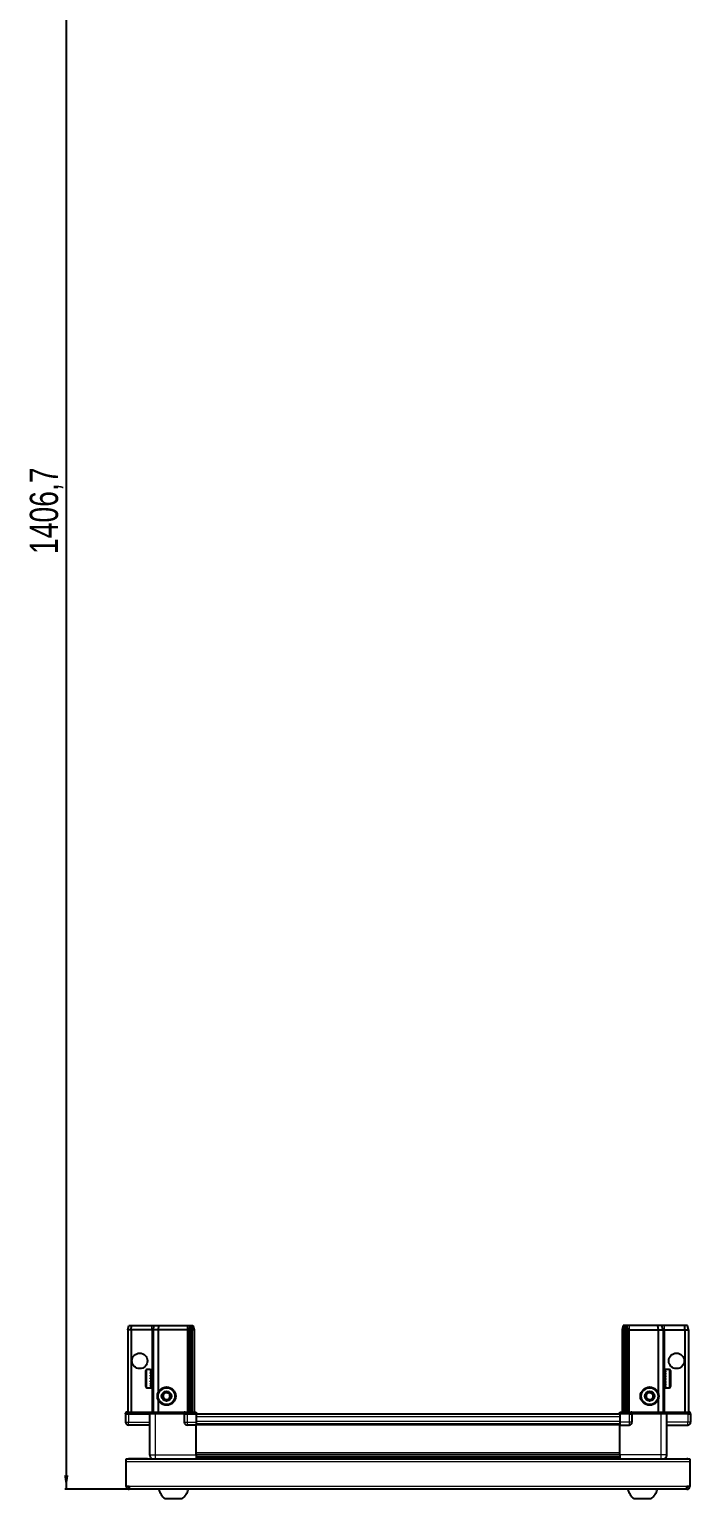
# Model space of a CAD drawing. Header units: millimetres. Extents: x 1021 to 3637, y -589 to 1493.
# Drawn here: x 1077 to 1545, y -589 to 452 of the extents above; entities that cross this region are included whole.
import ezdxf

# ---------------------------------------------------------------- set-up
doc = ezdxf.new("R2010")
doc.units = ezdxf.units.MM
doc.layers.add('FORMAT', color=7, linetype='Continuous')
doc.styles.add('SLDTEXTSTYLE0', font='TXT', dxfattribs={"width": 0.75})
doc.dimstyles.new('SLDDIMSTYLE0', dxfattribs={"dimtxt": 20, "dimasz": 10, "dimexe": 0, "dimexo": 0.0625, "dimgap": 5, "dimtad": 2, "dimdec": 1, "dimrnd": 1e-09, "dimzin": 12, "dimdsep": 46, "dimtxsty": 'SLDTEXTSTYLE0', "dimsah": 1, "dimcen": 0.09, "dimadec": 0, "dimazin": 3, "dimtfac": 1, "dimtofl": 0, "dimtmove": 0, "dimatfit": 3, "dimfxl": 0, "dimfrac": 2, "dimtolj": 1, "dimtzin": 12, "dimarcsym": 0})

# ---------------------------------------------------------------- blocks, each defined once
blk = doc.blocks.new('_D_8')
at = {"layer": 'FORMAT'}
for p, q in [((1146.7, 824.5), (1101.6, 824.5)), ((1102.6, 824.5), (1102.6, -582.2)), ((1147.2, -582.2), (1101.6, -582.2))]:
    blk.add_line(p, q, dxfattribs=at)
for points in [[(1102.6, 824.5), (1101.1, 814.5), (1104.2, 814.5)], [(1102.6, -582.2), (1104.2, -572.2), (1101.1, -572.2)]]:
    blk.add_solid(points, dxfattribs=at)
at = {"layer": 'FORMAT', "insert": (1076.8, 80.5), "char_height": 20, "attachment_point": 1, "rotation": 90, "style": 'SLDTEXTSTYLE0'}
blk.add_mtext('1406,7', dxfattribs=at)

msp = doc.modelspace()

# ---------------------------------------------------------------- linework, layer by layer
at = {"color": 7, "linetype": 'Continuous', "lineweight": 25}
for p, q in [((1146.13, -469.18), (1146.93, -466.18)), ((1146.93, -466.18), (1148.78, -466.18)), ((1148.63, -469.18), (1148.78, -466.18)), ((1148.78, -466.18), (1163.13, -466.18)), ((1163.13, -466.18), (1164.93, -466.18)), ((1164.13, -469.18), (1164.93, -466.18)), ((1164.93, -466.18), (1167.96, -466.18)), ((1167.96, -466.18), (1167.63, -469.18)), ((1167.96, -466.18), (1188.13, -466.18)), ((1188.13, -466.18), (1189.93, -466.18)), ((1189.93, -466.18), (1189.13, -469.18)), ((1189.93, -466.18), (1190.67, -466.18)), ((1190.67, -466.18), (1190.13, -469.18)), ((1190.67, -466.18), (1191.17, -466.18)), ((1191.17, -466.18), (1192.33, -466.18)), ((1191.17, -466.18), (1191.63, -469.18)), ((1192.33, -466.18), (1193.13, -469.18)), ((1496.93, -466.18), (1496.13, -469.18)), ((1498.08, -466.18), (1496.93, -466.18)), ((1498.08, -466.18), (1497.63, -469.18)), ((1498.58, -466.18), (1498.08, -466.18)), ((1498.58, -466.18), (1499.13, -469.18)), ((1499.33, -466.18), (1498.58, -466.18)), ((1499.33, -466.18), (1500.13, -469.18)), ((1501.13, -466.18), (1499.33, -466.18)), ((1521.3, -466.18), (1501.13, -466.18)), ((1521.3, -466.18), (1521.63, -469.18)), ((1524.33, -466.18), (1521.3, -466.18)), ((1525.13, -469.18), (1524.33, -466.18)), ((1526.13, -466.18), (1524.33, -466.18)), ((1540.47, -466.18), (1526.13, -466.18)), ((1540.63, -469.18), (1540.47, -466.18)), ((1542.33, -466.18), (1540.47, -466.18)), ((1543.13, -469.18), (1542.33, -466.18)), ((1148.63, -469.18), (1146.13, -469.18)), ((1146.13, -469.18), (1146.13, -527.48)), ((1163.13, -469.18), (1148.63, -469.18)), ((1148.63, -469.18), (1148.63, -527.48)), ((1164.13, -469.18), (1163.13, -469.18)), ((1167.63, -469.18), (1164.13, -469.18)), ((1164.13, -469.18), (1164.13, -527.48)), ((1188.13, -469.18), (1167.63, -469.18)), ((1167.63, -469.18), (1167.63, -513.68)), ((1189.13, -469.18), (1188.13, -469.18)), ((1190.13, -469.18), (1189.13, -469.18)), ((1189.13, -469.18), (1189.13, -527.48)), ((1191.63, -469.18), (1190.13, -469.18)), ((1190.13, -469.18), (1190.13, -527.48)), ((1193.13, -469.18), (1191.63, -469.18)), ((1191.63, -469.18), (1191.63, -527.48)), ((1193.13, -469.18), (1193.13, -527.48)), ((1496.13, -469.18), (1497.63, -469.18)), ((1496.13, -469.18), (1496.13, -527.48)), ((1497.63, -469.18), (1499.13, -469.18)), ((1497.63, -469.18), (1497.63, -527.48)), ((1499.13, -469.18), (1500.13, -469.18)), ((1499.13, -469.18), (1499.13, -527.48)), ((1500.13, -469.18), (1500.13, -527.48)), ((1500.13, -469.18), (1501.13, -469.18)), ((1501.13, -469.18), (1521.63, -469.18)), ((1521.63, -469.18), (1521.63, -513.68)), ((1521.63, -469.18), (1525.13, -469.18)), ((1525.13, -469.18), (1525.13, -527.48)), ((1525.13, -469.18), (1526.13, -469.18)), ((1526.13, -469.18), (1540.63, -469.18)), ((1540.63, -469.18), (1540.63, -527.48)), ((1540.63, -469.18), (1543.13, -469.18)), ((1543.13, -469.18), (1543.13, -527.48)), ((1158.93, -509.38), (1158.93, -497.98)), ((1162.13, -497.18), (1159.73, -497.18)), ((1162.13, -497.18), (1162.13, -497.19)), ((1162.13, -497.19), (1162.63, -497.19)), ((1162.13, -497.37), (1162.63, -497.37)), ((1162.13, -497.37), (1162.13, -497.59)), ((1162.13, -497.59), (1162.63, -497.59)), ((1162.13, -498.17), (1162.63, -498.17)), ((1162.13, -498.17), (1162.13, -498.59)), ((1162.13, -498.59), (1162.63, -498.59)), ((1162.13, -499.5), (1162.63, -499.5)), ((1162.13, -499.5), (1162.13, -500.09)), ((1162.63, -497.37), (1162.63, -497.19)), ((1162.63, -497.59), (1162.63, -497.37)), ((1162.63, -498.17), (1162.63, -497.59)), ((1162.63, -498.59), (1162.63, -498.17)), ((1162.63, -499.5), (1162.63, -498.59)), ((1162.73, -499.28), (1162.63, -499.28)), ((1162.63, -500.09), (1162.63, -499.5)), ((1162.73, -508.08), (1162.73, -499.28)), ((1163.61, -500.37), (1163.13, -499.68)), ((1163.13, -507.68), (1163.13, -499.68)), ((1164.1, -499.68), (1163.61, -500.37)), ((1164.13, -499.68), (1164.1, -499.68)), ((1164.1, -507.68), (1164.1, -499.68)), ((1525.16, -499.68), (1525.13, -499.68)), ((1525.65, -500.37), (1525.16, -499.68)), ((1525.16, -499.68), (1525.16, -507.68)), ((1526.13, -499.68), (1525.65, -500.37)), ((1526.13, -499.68), (1526.13, -507.68)), ((1526.63, -499.28), (1526.53, -499.28)), ((1526.53, -499.28), (1526.53, -508.08)), ((1529.53, -497.18), (1526.63, -497.18)), ((1527.13, -497.18), (1526.63, -497.18)), ((1526.63, -497.18), (1526.63, -497.23)), ((1526.63, -497.23), (1526.63, -497.51)), ((1527.13, -497.23), (1526.63, -497.23)), ((1527.13, -497.51), (1526.63, -497.51)), ((1526.63, -497.51), (1526.63, -497.79)), ((1527.13, -497.79), (1526.63, -497.79)), ((1526.63, -497.79), (1526.63, -498.45)), ((1527.13, -498.45), (1526.63, -498.45)), ((1526.63, -498.45), (1526.63, -498.92)), ((1526.63, -498.92), (1526.63, -499.9)), ((1527.13, -498.92), (1526.63, -498.92)), ((1527.13, -497.23), (1527.13, -497.18)), ((1527.13, -497.79), (1527.13, -497.51)), ((1527.13, -498.92), (1527.13, -498.45)), ((1530.33, -497.98), (1530.33, -509.38)), ((1162.13, -500.09), (1162.63, -500.09)), ((1162.13, -501.24), (1162.63, -501.24)), ((1162.13, -501.24), (1162.13, -501.94)), ((1162.13, -501.94), (1162.63, -501.94)), ((1162.13, -503.23), (1162.63, -503.23)), ((1162.13, -503.23), (1162.13, -503.97)), ((1162.13, -503.37), (1162.63, -503.37)), ((1162.13, -503.87), (1162.63, -503.87)), ((1162.13, -503.97), (1162.63, -503.97)), ((1162.13, -505.25), (1162.63, -505.25)), ((1162.13, -505.25), (1162.13, -505.96)), ((1162.13, -505.96), (1162.63, -505.96)), ((1162.13, -507.12), (1162.63, -507.12)), ((1162.13, -507.12), (1162.13, -507.73)), ((1162.13, -507.73), (1162.63, -507.73)), ((1162.13, -508.66), (1162.63, -508.66)), ((1162.13, -508.66), (1162.13, -509.1)), ((1162.13, -509.1), (1162.63, -509.1)), ((1162.13, -509.71), (1162.63, -509.71)), ((1162.13, -509.71), (1162.13, -509.94)), ((1162.13, -509.94), (1162.63, -509.94)), ((1162.63, -501.24), (1162.63, -500.09)), ((1162.63, -501.94), (1162.63, -501.24)), ((1162.63, -503.23), (1162.63, -501.94)), ((1162.63, -503.37), (1162.63, -503.23)), ((1162.63, -503.97), (1162.63, -503.87)), ((1162.63, -505.25), (1162.63, -503.97)), ((1162.63, -505.96), (1162.63, -505.25)), ((1162.63, -507.12), (1162.63, -505.96)), ((1162.63, -507.73), (1162.63, -507.12)), ((1162.63, -508.66), (1162.63, -507.73)), ((1162.63, -508.08), (1162.73, -508.08)), ((1162.63, -509.1), (1162.63, -508.66)), ((1162.63, -509.71), (1162.63, -509.1)), ((1162.63, -509.94), (1162.63, -509.71)), ((1162.63, -510.16), (1162.63, -509.94)), ((1163.13, -507.68), (1163.61, -506.99)), ((1163.61, -506.99), (1163.61, -500.37)), ((1163.61, -506.99), (1164.1, -507.68)), ((1164.1, -507.68), (1164.13, -507.68)), ((1525.13, -507.68), (1525.16, -507.68)), ((1525.16, -507.68), (1525.65, -506.99)), ((1525.65, -500.37), (1525.65, -506.99)), ((1525.65, -506.99), (1526.13, -507.68)), ((1526.53, -508.08), (1526.63, -508.08)), ((1527.13, -499.9), (1526.63, -499.9)), ((1526.63, -499.9), (1526.63, -500.52)), ((1526.63, -500.52), (1526.63, -501.72)), ((1527.13, -500.52), (1526.63, -500.52)), ((1527.13, -501.72), (1526.63, -501.72)), ((1526.63, -501.72), (1526.63, -502.35)), ((1527.13, -502.35), (1526.63, -502.35)), ((1526.63, -502.43), (1526.63, -503.73)), ((1527.13, -502.43), (1526.63, -502.43)), ((1527.13, -503.73), (1526.63, -503.73)), ((1527.13, -504.21), (1526.63, -504.21)), ((1526.63, -504.21), (1526.63, -504.47)), ((1526.63, -504.47), (1526.63, -505.74)), ((1527.13, -504.47), (1526.63, -504.47)), ((1527.13, -505.74), (1526.63, -505.74)), ((1526.63, -505.74), (1526.63, -506.42)), ((1526.63, -506.42), (1526.63, -507.54)), ((1527.13, -506.42), (1526.63, -506.42)), ((1527.13, -507.54), (1526.63, -507.54)), ((1526.63, -507.54), (1526.63, -508.11)), ((1526.63, -508.11), (1526.63, -508.97)), ((1527.13, -508.11), (1526.63, -508.11)), ((1527.13, -508.97), (1526.63, -508.97)), ((1526.63, -508.97), (1526.63, -509.36)), ((1526.63, -509.36), (1526.63, -509.88)), ((1527.13, -509.36), (1526.63, -509.36)), ((1527.13, -509.88), (1526.63, -509.88)), ((1526.63, -509.88), (1526.63, -510.06)), ((1526.63, -510.06), (1526.63, -510.18)), ((1527.13, -510.06), (1526.63, -510.06)), ((1527.13, -500.52), (1527.13, -499.9)), ((1527.13, -502.43), (1527.13, -501.72)), ((1527.13, -504.47), (1527.13, -503.73)), ((1527.13, -506.42), (1527.13, -505.74)), ((1527.13, -508.11), (1527.13, -507.54)), ((1527.13, -509.36), (1527.13, -508.97)), ((1527.13, -510.06), (1527.13, -509.88)), ((1159.73, -510.18), (1162.13, -510.18)), ((1162.13, -510.16), (1162.63, -510.16)), ((1162.13, -510.16), (1162.13, -510.18)), ((1162.13, -510.17), (1162.63, -510.17)), ((1162.63, -510.17), (1162.63, -510.16)), ((1167.63, -518.68), (1167.63, -527.48)), ((1521.63, -518.68), (1521.63, -527.48)), ((1526.63, -510.18), (1529.53, -510.18)), ((1145.13, -527.48), (1144.63, -528.35)), ((1144.63, -528.68), (1144.63, -528.35)), ((1144.63, -528.68), (1146.63, -528.68)), ((1144.63, -528.68), (1144.63, -534.68)), ((1146.63, -527.48), (1145.13, -527.48)), ((1146.63, -527.48), (1161.43, -527.48)), ((1161.43, -528.68), (1146.63, -528.68)), ((1146.63, -528.68), (1161.43, -528.68)), ((1161.43, -527.48), (1161.63, -527.48)), ((1161.63, -528.68), (1161.43, -528.68)), ((1161.63, -528.68), (1161.63, -527.48)), ((1161.63, -527.48), (1165.63, -527.48)), ((1165.63, -528.68), (1161.63, -528.68)), ((1161.63, -528.68), (1161.63, -557.68)), ((1165.63, -527.48), (1185.93, -527.48)), ((1185.93, -528.68), (1165.63, -528.68)), ((1185.93, -527.48), (1186.13, -527.48)), ((1186.13, -528.68), (1185.93, -528.68)), ((1186.13, -528.68), (1186.13, -527.48)), ((1186.81, -527.48), (1186.13, -527.48)), ((1186.13, -528.68), (1188.13, -528.68)), ((1186.13, -528.68), (1186.13, -534.68)), ((1186.81, -527.48), (1194.63, -527.48)), ((1194.63, -528.35), (1188.13, -528.35)), ((1194.63, -528.68), (1188.13, -528.68)), ((1188.13, -528.68), (1194.63, -528.68)), ((1194.63, -527.48), (1194.63, -528.35)), ((1194.63, -528.35), (1194.63, -528.35)), ((1194.63, -528.68), (1194.63, -528.35)), ((1194.63, -528.68), (1194.63, -528.68)), ((1194.63, -528.68), (1194.63, -534.68)), ((1494.63, -528.83), (1194.63, -528.83)), ((1494.63, -528.35), (1494.63, -527.48)), ((1494.63, -527.48), (1502.45, -527.48)), ((1501.13, -528.35), (1494.63, -528.35)), ((1494.63, -528.68), (1494.63, -528.35)), ((1501.13, -528.68), (1494.63, -528.68)), ((1494.63, -528.68), (1494.63, -534.68)), ((1501.13, -528.68), (1503.13, -528.68)), ((1503.13, -528.68), (1501.13, -528.68)), ((1503.13, -527.48), (1502.45, -527.48)), ((1503.13, -528.68), (1503.13, -527.48)), ((1503.13, -527.48), (1503.33, -527.48)), ((1503.33, -528.68), (1503.13, -528.68)), ((1503.13, -528.68), (1503.13, -534.68)), ((1503.33, -527.48), (1523.63, -527.48)), ((1523.63, -528.68), (1503.33, -528.68)), ((1523.63, -527.48), (1527.63, -527.48)), ((1527.63, -528.68), (1523.63, -528.68)), ((1527.63, -528.68), (1527.63, -527.48)), ((1527.63, -527.48), (1527.83, -527.48)), ((1527.83, -528.68), (1527.63, -528.68)), ((1527.63, -528.68), (1527.63, -557.68)), ((1527.83, -527.48), (1542.63, -527.48)), ((1542.63, -528.68), (1527.83, -528.68)), ((1544.13, -527.48), (1542.63, -527.48)), ((1542.63, -528.68), (1544.63, -528.68)), ((1544.63, -528.35), (1544.13, -527.48)), ((1544.63, -528.35), (1544.13, -527.48)), ((1544.63, -528.68), (1544.63, -528.35)), ((1544.63, -528.68), (1544.63, -528.35)), ((1544.63, -528.68), (1544.63, -528.68)), ((1544.63, -528.68), (1544.63, -534.68)), ((1161.63, -536.68), (1146.63, -536.68)), ((1194.63, -536.68), (1188.13, -536.68)), ((1194.63, -534.68), (1194.63, -536.68)), ((1494.63, -536.03), (1194.63, -536.03)), ((1194.63, -557.68), (1194.63, -536.68)), ((1494.63, -534.68), (1494.63, -536.68)), ((1494.63, -536.68), (1501.13, -536.68)), ((1494.63, -557.68), (1494.63, -536.68)), ((1527.63, -536.68), (1542.63, -536.68)), ((1145.13, -560.68), (1544.13, -560.68)), ((1145.13, -562.78), (1145.13, -560.68)), ((1160.13, -560.58), (1147.23, -560.58)), ((1160.13, -560.58), (1160.13, -560.68)), ((1194.63, -558.7), (1494.63, -558.7)), ((1194.63, -558.74), (1494.63, -558.74)), ((1218.51, -560.53), (1194.63, -560.53)), ((1213.13, -560.68), (1213.13, -560.53)), ((1213.17, -560.68), (1213.17, -560.53)), ((1213.44, -560.68), (1213.44, -560.53)), ((1213.7, -560.68), (1213.7, -560.53)), ((1214.35, -560.68), (1214.35, -560.53)), ((1214.82, -560.68), (1214.82, -560.53)), ((1215.78, -560.68), (1215.78, -560.53)), ((1216.4, -560.68), (1216.4, -560.53)), ((1217.59, -560.68), (1217.59, -560.53)), ((1218.25, -560.68), (1218.25, -560.53)), ((1218.3, -560.68), (1218.3, -560.53)), ((1219.6, -560.53), (1218.51, -560.53)), ((1219.6, -560.68), (1219.6, -560.53)), ((1219.6, -560.53), (1219.6, -560.53)), ((1220.33, -560.53), (1219.6, -560.53)), ((1219.61, -560.68), (1219.61, -560.53)), ((1220.11, -560.68), (1220.11, -560.53)), ((1220.33, -560.68), (1220.33, -560.53)), ((1220.75, -560.53), (1220.33, -560.53)), ((1220.33, -560.53), (1220.33, -560.53)), ((1468.51, -560.53), (1220.75, -560.53)), ((1221.61, -560.68), (1221.61, -560.53)), ((1222.3, -560.68), (1222.3, -560.53)), ((1223.42, -560.68), (1223.42, -560.53)), ((1224, -560.68), (1224, -560.53)), ((1224.87, -560.68), (1224.87, -560.53)), ((1225.27, -560.68), (1225.27, -560.53)), ((1225.8, -560.68), (1225.8, -560.53)), ((1225.99, -560.68), (1225.99, -560.53)), ((1226.13, -560.68), (1226.13, -560.53)), ((1463.13, -560.68), (1463.13, -560.53)), ((1463.3, -560.68), (1463.3, -560.53)), ((1463.51, -560.68), (1463.51, -560.53)), ((1464.07, -560.68), (1464.07, -560.53)), ((1464.49, -560.68), (1464.49, -560.53)), ((1465.39, -560.68), (1465.39, -560.53)), ((1465.97, -560.68), (1465.97, -560.53)), ((1467.12, -560.68), (1467.12, -560.53)), ((1467.81, -560.68), (1467.81, -560.53)), ((1469.09, -560.53), (1468.51, -560.53)), ((1469.09, -560.68), (1469.09, -560.53)), ((1469.1, -560.53), (1469.09, -560.53)), ((1469.83, -560.53), (1469.1, -560.53)), ((1469.27, -560.68), (1469.27, -560.53)), ((1469.77, -560.68), (1469.77, -560.53)), ((1469.83, -560.68), (1469.83, -560.53)), ((1470.75, -560.53), (1469.83, -560.53)), ((1469.83, -560.53), (1469.83, -560.53)), ((1494.63, -560.53), (1470.75, -560.53)), ((1471.12, -560.68), (1471.12, -560.53)), ((1471.83, -560.68), (1471.83, -560.53)), ((1473, -560.68), (1473, -560.53)), ((1473.61, -560.68), (1473.61, -560.53)), ((1474.55, -560.68), (1474.55, -560.53)), ((1475, -560.68), (1475, -560.53)), ((1475.62, -560.68), (1475.62, -560.53)), ((1475.87, -560.68), (1475.87, -560.53)), ((1476.11, -560.68), (1476.11, -560.53)), ((1476.13, -560.68), (1476.13, -560.53)), ((1529.13, -560.58), (1542.03, -560.58)), ((1529.13, -560.58), (1529.13, -560.68)), ((1544.13, -560.68), (1544.13, -562.78)), ((1145.13, -580.08), (1145.13, -562.78)), ((1544.13, -562.78), (1544.13, -580.08)), ((1147.23, -580.08), (1145.13, -580.08)), ((1147.23, -580.08), (1147.23, -582.18)), ((1542.03, -582.18), (1147.23, -582.18)), ((1544.13, -580.08), (1542.03, -580.08)), ((1542.03, -582.18), (1542.03, -580.08)), ((1172.63, -588.78), (1184.63, -588.78)), ((1504.63, -588.78), (1516.63, -588.78))]:
    msp.add_line(p, q, dxfattribs=at)
at = {"color": 8, "linetype": 'Continuous', "lineweight": 18}
for p, q in [((1163.13, -469.18), (1163.13, -466.18)), ((1188.13, -466.18), (1188.13, -469.18)), ((1501.13, -466.18), (1501.13, -469.18)), ((1526.13, -469.18), (1526.13, -466.18)), ((1163.13, -469.18), (1163.13, -499.68)), ((1188.13, -469.18), (1188.13, -527.48)), ((1501.13, -469.18), (1501.13, -527.48)), ((1526.13, -469.18), (1526.13, -499.68)), ((1159.73, -510.18), (1159.73, -497.18)), ((1529.53, -497.18), (1529.53, -510.18)), ((1163.13, -507.68), (1163.13, -527.48)), ((1526.13, -507.68), (1526.13, -527.48)), ((1146.63, -528.68), (1146.63, -527.48)), ((1146.63, -528.68), (1146.63, -534.68)), ((1161.43, -528.68), (1161.43, -527.48)), ((1165.63, -528.68), (1165.63, -527.48)), ((1165.63, -528.68), (1165.63, -557.68)), ((1185.93, -528.68), (1185.93, -527.48)), ((1188.13, -528.68), (1188.13, -528.35)), ((1188.13, -528.68), (1188.13, -534.68)), ((1194.63, -528.68), (1194.63, -528.35)), ((1494.63, -530.83), (1194.63, -530.83)), ((1501.13, -528.68), (1501.13, -528.35)), ((1501.13, -528.68), (1501.13, -534.68)), ((1503.33, -527.48), (1503.33, -528.68)), ((1523.63, -528.68), (1523.63, -527.48)), ((1523.63, -528.68), (1523.63, -557.68)), ((1527.83, -527.48), (1527.83, -528.68)), ((1542.63, -528.68), (1542.63, -527.48)), ((1542.63, -528.68), (1542.63, -534.68)), ((1144.63, -534.68), (1146.63, -534.68)), ((1146.63, -534.68), (1161.63, -534.68)), ((1146.63, -536.68), (1146.63, -534.68)), ((1186.13, -534.68), (1188.13, -534.68)), ((1188.13, -534.68), (1194.63, -534.68)), ((1188.13, -534.68), (1188.13, -536.68)), ((1494.63, -534.03), (1194.63, -534.03)), ((1494.63, -536.68), (1194.63, -536.68)), ((1501.13, -534.68), (1494.63, -534.68)), ((1503.13, -534.68), (1501.13, -534.68)), ((1501.13, -534.68), (1501.13, -536.68)), ((1542.63, -534.68), (1527.63, -534.68)), ((1544.63, -534.68), (1542.63, -534.68)), ((1542.63, -536.68), (1542.63, -534.68)), ((1147.23, -560.68), (1147.23, -560.58)), ((1165.63, -557.68), (1194.63, -557.68)), ((1194.63, -556.08), (1494.63, -556.08)), ((1494.63, -557.5), (1194.63, -557.5)), ((1194.63, -559.94), (1494.63, -559.94)), ((1523.63, -557.68), (1494.63, -557.68)), ((1542.03, -560.68), (1542.03, -560.58)), ((1544.13, -562.78), (1145.13, -562.78)), ((1542.03, -580.08), (1147.23, -580.08))]:
    msp.add_line(p, q, dxfattribs=at)
at = {"color": 7, "linetype": 'Continuous', "lineweight": 25, "flags": 128}
for points in [[(1147.23, -560.58), (1146.82, -560.62), (1146.59, -560.68)], [(1542.67, -560.68), (1542.44, -560.62), (1542.03, -560.58)]]:
    msp.add_lwpolyline(points, dxfattribs=at)
at = {"color": 7, "linetype": 'Continuous', "lineweight": 25}
for centre, radius in [((1154.63, -491.18), 5.5), ((1534.63, -491.18), 5.5), ((1173.63, -516.18), 6.5), ((1515.63, -516.18), 6.5), ((1173.63, -516.18), 3.46), ((1515.63, -516.18), 3.46)]:
    msp.add_circle(centre, radius, dxfattribs=at)
at = {"color": 8, "linetype": 'Continuous', "lineweight": 18}
for centre in [(1173.63, -516.18), (1515.63, -516.18)]:
    msp.add_circle(centre, 5.7, dxfattribs=at)
at = {"color": 7, "linetype": 'Continuous', "lineweight": 25}
for centre, radius, start, end in [((1159.73, -497.98), 0.8, 90, 180), ((1163.13, -499.28), 0.4, 180, 270), ((1526.13, -499.28), 0.4, 270, 0), ((1529.53, -497.98), 0.8, 360, 90), ((1159.73, -509.38), 0.8, 180, 270), ((1163.13, -508.08), 0.4, 90, 180), ((1526.13, -508.08), 0.4, 360, 90), ((1529.53, -509.38), 0.8, 270, 0), ((1173.63, -516.18), 2.5, 147.37605, 207.37605), ((1173.63, -516.18), 2.5, 207.37605, 267.37605), ((1173.63, -516.18), 2.5, 87.37605, 147.37605), ((1173.63, -516.18), 2.5, 267.37605, 327.37605), ((1173.63, -516.18), 2.5, 27.37605, 87.37605), ((1173.63, -516.18), 2.5, 327.37605, 27.37605), ((1515.63, -516.18), 2.5, 134.67671, 194.67671), ((1515.63, -516.18), 2.5, 194.67671, 254.67671), ((1515.63, -516.18), 2.5, 74.67671, 134.67671), ((1515.63, -516.18), 2.5, 254.67671, 314.67671), ((1515.63, -516.18), 2.5, 14.67671, 74.67671), ((1515.63, -516.18), 2.5, 314.67671, 14.67671), ((1146.63, -534.68), 2, 180, 270), ((1188.13, -534.68), 2, 180, 270), ((1501.13, -534.68), 2, 270, 0), ((1542.63, -534.68), 2, 270, 0), ((1147.23, -580.08), 2.1, 180, 270), ((1147.23, -580.08), 0.6, 180, 270), ((1179.65, -579.16), 11.91, 194.70035, 233.8734), ((1177.6, -579.16), 11.91, 306.1266, 345.29965), ((1511.65, -579.16), 11.91, 194.70035, 233.8734), ((1509.6, -579.16), 11.91, 306.1266, 345.29965), ((1542.03, -580.08), 2.1, 270, 0), ((1542.03, -580.08), 0.6, 270, 0)]:
    msp.add_arc(centre, radius, start, end, dxfattribs=at)
for centre, start_param, end_param in [((1188.13, -524.88), 2.4188584, 3.1415927), ((1501.13, -524.88), 3.1415927, 3.8643269)]:
    msp.add_ellipse(centre, major_axis=(0, 3.46), ratio=0.5773503, start_param=start_param, end_param=end_param, dxfattribs=at)
for points, knots in [([(1170.75, -516.05), (1171.02, -515.61), (1171.54, -514.8), (1172.06, -513.99), (1172.3, -513.62)], [0, 0, 0, 0, 0.5346859, 1, 1, 1, 1]), ([(1172.07, -518.61), (1172.02, -518.5), (1171.74, -517.97), (1171.28, -517.08), (1170.9, -516.35), (1170.75, -516.05)], [0, 0, 0, 0, 0.1331247, 0.6370994, 1, 1, 1, 1]), ([(1174.96, -518.74), (1174.44, -518.72), (1173.48, -518.68), (1172.52, -518.63), (1172.07, -518.61)], [0, 0, 0, 0, 0.5346859, 1, 1, 1, 1]), ([(1172.3, -513.62), (1172.82, -513.64), (1173.78, -513.68), (1174.74, -513.73), (1175.19, -513.75)], [0, 0, 0, 0, 0.5346859, 1, 1, 1, 1]), ([(1176.51, -516.31), (1176.23, -516.75), (1175.71, -517.56), (1175.2, -518.37), (1174.96, -518.74)], [0, 0, 0, 0, 0.5346859, 1, 1, 1, 1]), ([(1175.19, -513.75), (1175.34, -514.05), (1175.72, -514.79), (1176.18, -515.67), (1176.46, -516.2), (1176.51, -516.31)], [0, 0, 0, 0, 0.3629006, 0.8668753, 1, 1, 1, 1]), ([(1512.85, -515.42), (1513.21, -515.05), (1513.9, -514.38), (1514.58, -513.7), (1514.9, -513.39)], [0, 0, 0, 0, 0.53468586, 1, 1, 1, 1]), ([(1513.58, -518.21), (1513.49, -517.88), (1513.28, -517.08), (1513.03, -516.12), (1512.88, -515.54), (1512.85, -515.42)], [0, 0, 0, 0, 0.3629006, 0.8668753, 1, 1, 1, 1]), ([(1516.36, -518.97), (1515.86, -518.84), (1514.93, -518.58), (1514.01, -518.33), (1513.58, -518.21)], [0, 0, 0, 0, 0.5346859, 1, 1, 1, 1]), ([(1514.9, -513.39), (1515.4, -513.52), (1516.33, -513.78), (1517.25, -514.03), (1517.68, -514.15)], [0, 0, 0, 0, 0.5346859, 1, 1, 1, 1]), ([(1518.41, -516.94), (1518.05, -517.31), (1517.36, -517.98), (1516.68, -518.66), (1516.36, -518.97)], [0, 0, 0, 0, 0.53468586, 1, 1, 1, 1]), ([(1517.68, -514.15), (1517.71, -514.27), (1517.87, -514.85), (1518.12, -515.81), (1518.33, -516.61), (1518.41, -516.94)], [0, 0, 0, 0, 0.1331247, 0.6370994, 1, 1, 1, 1]), ([(1161.63, -557.68), (1161.68, -558.12), (1161.75, -558.8), (1162.18, -559.61), (1162.64, -560.17), (1163.04, -560.53), (1163.3, -560.66), (1163.35, -560.68)], [0, 0, 0, 0, 0.3630185, 0.5584377, 0.7580039, 0.9575702, 1, 1, 1, 1]), ([(1194.63, -557.68), (1194.63, -558.08), (1194.63, -558.87), (1194.63, -559.88), (1194.63, -560.51), (1194.63, -560.67), (1194.63, -560.68)], [0, 0, 0, 0, 0.3255201, 0.6510403, 0.9765604, 1, 1, 1, 1]), ([(1494.63, -557.68), (1494.63, -558.08), (1494.63, -558.87), (1494.63, -559.88), (1494.63, -560.51), (1494.63, -560.67), (1494.63, -560.68)], [0, 0, 0, 0, 0.3255201, 0.6510403, 0.9765604, 1, 1, 1, 1]), ([(1527.63, -557.68), (1527.58, -558.12), (1527.51, -558.8), (1527.08, -559.61), (1526.62, -560.17), (1526.22, -560.53), (1525.95, -560.66), (1525.91, -560.68)], [0, 0, 0, 0, 0.3630185, 0.5584377, 0.7580039, 0.9575702, 1, 1, 1, 1])]:
    msp.add_open_spline(points, degree=3, knots=knots, dxfattribs=at)
at = {"color": 8, "linetype": 'Continuous', "lineweight": 18}
for points in [[(1161.63, -557.68), (1161.69, -557.68), (1161.81, -557.68), (1162.73, -557.68), (1164.06, -557.68), (1165.11, -557.68), (1165.63, -557.68)], [(1527.63, -557.68), (1527.57, -557.68), (1527.45, -557.68), (1526.52, -557.68), (1525.2, -557.68), (1524.15, -557.68), (1523.63, -557.68)]]:
    msp.add_open_spline(points, degree=3, dxfattribs=at)
for points in [[(1165.63, -557.68), (1165.63, -558.12), (1165.63, -558.8), (1165.63, -559.61), (1165.63, -560.17), (1165.63, -560.53), (1165.63, -560.66), (1165.63, -560.68)], [(1523.63, -557.68), (1523.63, -558.12), (1523.63, -558.8), (1523.63, -559.61), (1523.63, -560.17), (1523.63, -560.53), (1523.63, -560.66), (1523.63, -560.68)]]:
    msp.add_open_spline(points, degree=3, knots=[0, 0, 0, 0, 0.3630185, 0.5584377, 0.7580039, 0.9575702, 1, 1, 1, 1], dxfattribs=at)

# ---------------------------------------------------------------- dimensions: what is measured, and where the dimension line sits
at = {"layer": 'FORMAT'}
dim = msp.add_linear_dim(base=(1102.63, -582.18), p1=(1146.73, 824.52), p2=(1147.23, -582.18), angle=90, dimstyle='SLDDIMSTYLE0', dxfattribs=at)
dim.commit()
dim.dimension.update_dxf_attribs({"geometry": '_D_8', "text_midpoint": (1102.63, 121.17), "dimtype": 160})

doc.saveas('drawing.dxf')
